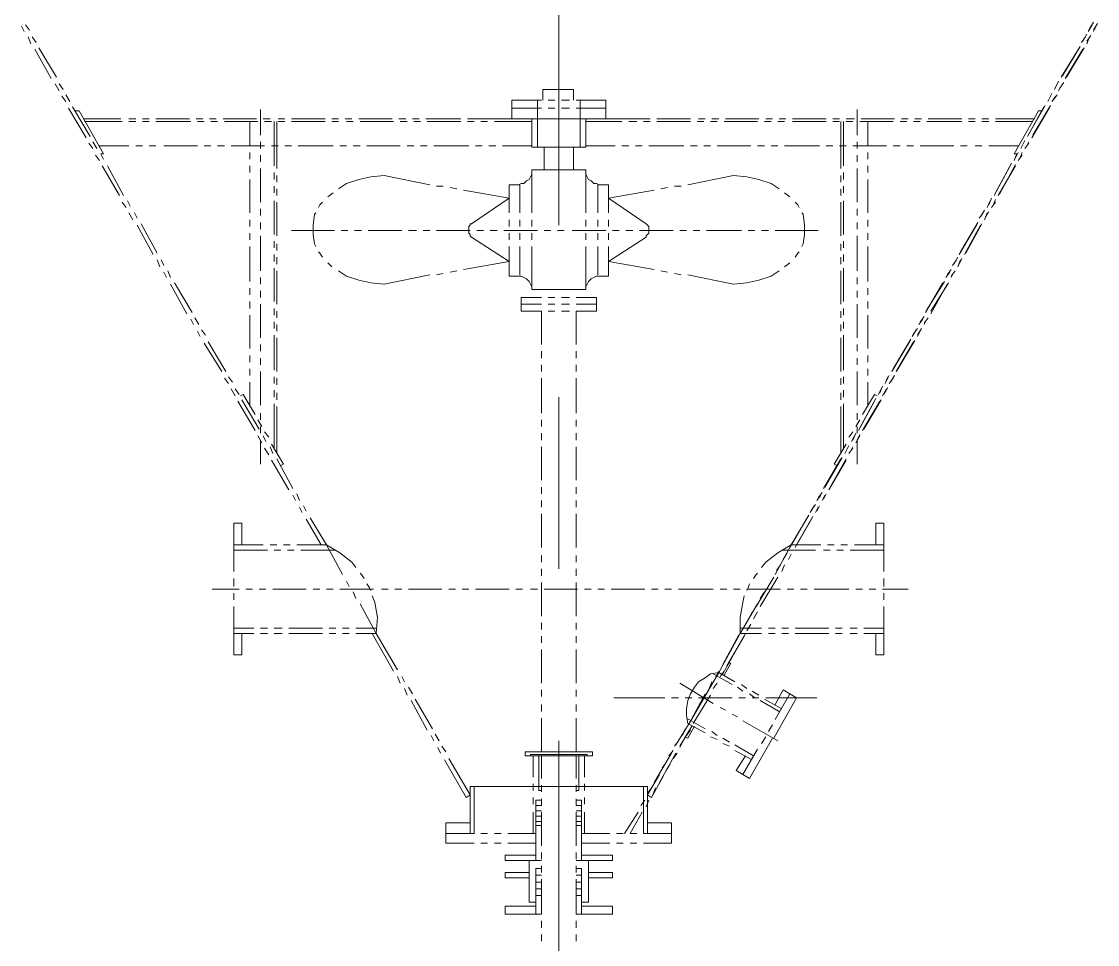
# Model space of a CAD drawing. Header units: millimetres. Extents: x 29 to 95071, y 20 to 67221.
# Drawn here: x 31924 to 35895, y 27794 to 31199 of the extents above; entities that cross this region are included whole.
import ezdxf

# ---------------------------------------------------------------- set-up
doc = ezdxf.new("R2010")
doc.units = ezdxf.units.MM

msp = doc.modelspace()

# ---------------------------------------------------------------- linework, layer by layer
at = {"color": 7, "lineweight": 0}
for points in [[(33907.1, 30448), (33907.1, 33625.1)], [(31924.4, 31181.5), (31934.4, 31161.7)], [(31939.3, 31186.5), (31954.2, 31166.7)], [(35874.8, 31186.5), (35859.9, 31161.7)], [(35879.8, 31196.4), (35864.9, 31171.6)], [(35894.6, 31191.5), (35879.8, 31166.7)], [(35889.7, 31181.5), (35879.8, 31161.7)], [(31949.2, 31141.9), (31959.1, 31117.1)], [(31964.1, 31141.9), (31979, 31122.1)], [(35850, 31141.9), (35835.2, 31122.1)], [(35855, 31151.8), (35840.1, 31127)], [(35869.9, 31146.8), (35855, 31127)], [(35864.9, 31141.9), (35855, 31117.1)], [(31974, 31097.3), (32033.5, 30988.2)], [(31988.9, 31102.2), (32053.3, 30993.2)], [(35825.2, 31097.3), (35760.8, 30993.2)], [(35830.2, 31107.2), (35765.8, 30998.1)], [(35840.1, 31097.3), (35775.7, 30988.2)], [(35845.1, 31102.2), (35780.6, 30993.2)], [(32048.4, 30968.4), (32063.2, 30943.6)], [(32063.2, 30968.4), (32078.1, 30948.6)], [(35745.9, 30968.4), (35736, 30948.6)], [(35750.9, 30978.3), (35741, 30958.5)], [(35765.8, 30968.4), (35750.9, 30943.6)], [(35770.7, 30973.4), (35755.9, 30953.5)], [(32088, 30928.8), (32102.9, 30904)], [(33961.6, 30948.6), (33847.6, 30948.6), (33847.6, 30908.9)], [(33961.6, 30948.6), (33961.6, 30908.9)], [(35726.1, 30933.7), (35716.2, 30913.9)], [(35745.9, 30928.8), (35731.1, 30908.9)], [(32073.1, 30923.8), (32088, 30904)], [(33842.6, 30908.9), (33733.6, 30908.9)], [(33733.6, 30908.9), (33733.6, 30839.5)], [(33827.8, 30908.9), (33827.8, 30735.5)], [(33892.2, 30908.9), (33867.4, 30908.9)], [(33946.7, 30908.9), (33917, 30908.9)], [(34080.5, 30908.9), (33971.5, 30908.9)], [(33986.4, 30908.9), (33986.4, 30735.5)], [(34080.5, 30908.9), (34080.5, 30839.5)], [(35701.3, 30889.1), (35641.9, 30785)], [(35721.2, 30889.1), (35656.7, 30780.1)], [(35721.2, 30923.8), (35711.2, 30904)], [(35741, 30923.8), (35726.1, 30904)], [(32097.9, 30879.2), (32162.4, 30770.1)], [(32112.8, 30884.1), (32177.2, 30775.1)], [(32122.7, 30869.3), (32137.6, 30869.3), (32226.8, 30710.7), (32216.9, 30710.7)], [(32806.7, 30874.2), (32806.7, 30780.1)], [(33842.6, 30879.2), (33733.6, 30879.2)], [(33892.2, 30879.2), (33867.4, 30879.2)], [(33946.7, 30879.2), (33917, 30879.2)], [(34080.5, 30879.2), (33971.5, 30879.2)], [(35007.4, 30874.2), (35007.4, 30780.1)], [(35691.4, 30869.3), (35676.6, 30869.3), (35587.3, 30710.7), (35597.2, 30710.7)], [(35696.4, 30884.1), (35636.9, 30775.1)], [(35716.2, 30879.2), (35651.8, 30770.1)], [(32291.2, 30839.5), (32152.5, 30839.5)], [(32296.2, 30829.6), (32157.4, 30829.6)], [(32345.8, 30839.5), (32321, 30839.5)], [(32345.8, 30829.6), (32321, 30829.6)], [(32395.3, 30839.5), (32370.5, 30839.5)], [(32395.3, 30829.6), (32370.5, 30829.6)], [(32544, 30839.5), (32420.1, 30839.5)], [(32549, 30829.6), (32420.1, 30829.6)], [(32593.6, 30839.5), (32568.8, 30839.5)], [(32598.5, 30829.6), (32573.8, 30829.6)], [(32643.1, 30839.5), (32618.4, 30839.5)], [(32648.1, 30829.6), (32623.3, 30829.6)], [(32791.8, 30839.5), (32667.9, 30839.5)], [(32796.8, 30829.6), (32672.9, 30829.6)], [(32767.1, 30829.6), (32767.1, 30740.4)], [(32841.4, 30839.5), (32816.6, 30839.5)], [(32846.4, 30829.6), (32821.6, 30829.6)], [(32856.3, 30829.6), (32856.3, 30666.1)], [(32866.2, 30829.6), (32866.2, 30656.1)], [(32895.9, 30839.5), (32871.1, 30839.5)], [(32895.9, 30829.6), (32871.1, 30829.6)], [(33044.6, 30839.5), (32920.7, 30839.5)], [(33044.6, 30829.6), (32920.7, 30829.6)], [(33094.2, 30839.5), (33069.4, 30839.5)], [(33094.2, 30829.6), (33069.4, 30829.6)], [(33143.8, 30839.5), (33119, 30839.5)], [(33148.7, 30829.6), (33123.9, 30829.6)], [(33292.5, 30839.5), (33168.5, 30839.5)], [(33297.4, 30829.6), (33173.5, 30829.6)], [(33342, 30839.5), (33317.2, 30839.5)], [(33347, 30829.6), (33322.2, 30829.6)], [(33391.6, 30839.5), (33366.8, 30839.5)], [(33396.5, 30829.6), (33371.8, 30829.6)], [(33545.2, 30839.5), (33416.4, 30839.5)], [(33545.2, 30829.6), (33421.3, 30829.6)], [(33594.8, 30839.5), (33570, 30839.5)], [(33594.8, 30829.6), (33570, 30829.6)], [(33579.9, 30839.5), (33718.7, 30839.5)], [(33644.4, 30839.5), (33619.6, 30839.5)], [(33644.4, 30829.6), (33619.6, 30829.6)], [(33807.9, 30839.5), (33669.2, 30839.5)], [(33807.9, 30829.6), (33669.2, 30829.6)], [(33743.5, 30839.5), (33768.3, 30839.5)], [(33793.1, 30839.5), (33817.8, 30839.5)], [(33807.9, 30839.5), (33807.9, 30735.5)], [(34006.2, 30839.5), (33807.9, 30839.5)], [(33842.6, 30839.5), (33971.5, 30839.5)], [(33996.3, 30839.5), (34021.1, 30839.5)], [(34145, 30839.5), (34006.2, 30839.5)], [(34006.2, 30839.5), (34006.2, 30735.5)], [(34006.2, 30829.6), (34140, 30829.6)], [(34045.8, 30839.5), (34070.6, 30839.5)], [(34095.4, 30839.5), (34234.2, 30839.5)], [(34164.8, 30829.6), (34194.5, 30829.6)], [(34194.5, 30839.5), (34169.8, 30839.5)], [(34244.1, 30839.5), (34219.3, 30839.5)], [(34219.3, 30829.6), (34244.1, 30829.6)], [(34392.8, 30839.5), (34268.9, 30839.5)], [(34268.9, 30829.6), (34392.8, 30829.6)], [(34417.6, 30829.6), (34442.4, 30829.6)], [(34447.3, 30839.5), (34422.5, 30839.5)], [(34467.2, 30829.6), (34491.9, 30829.6)], [(34496.9, 30839.5), (34472.1, 30839.5)], [(34516.7, 30829.6), (34640.6, 30829.6)], [(34645.6, 30839.5), (34521.7, 30839.5)], [(34665.4, 30829.6), (34690.2, 30829.6)], [(34695.2, 30839.5), (34670.4, 30839.5)], [(34715, 30829.6), (34739.8, 30829.6)], [(34744.7, 30839.5), (34719.9, 30839.5)], [(34893.4, 30839.5), (34769.5, 30839.5)], [(34769.5, 30829.6), (34893.4, 30829.6)], [(34943, 30839.5), (34918.2, 30839.5)], [(34918.2, 30829.6), (34943, 30829.6)], [(34947.9, 30829.6), (34947.9, 30656.1)], [(34957.9, 30829.6), (34957.9, 30666.1)], [(34997.5, 30839.5), (34967.8, 30839.5)], [(34967.8, 30829.6), (34992.5, 30829.6)], [(35017.3, 30829.6), (35141.2, 30829.6)], [(35146.2, 30839.5), (35022.3, 30839.5)], [(35047.1, 30829.6), (35047.1, 30740.4)], [(35166, 30829.6), (35190.8, 30829.6)], [(35195.8, 30839.5), (35171, 30839.5)], [(35215.6, 30829.6), (35240.4, 30829.6)], [(35245.3, 30839.5), (35220.6, 30839.5)], [(35265.2, 30829.6), (35394, 30829.6)], [(35394, 30839.5), (35270.1, 30839.5)], [(35443.6, 30839.5), (35418.8, 30839.5)], [(35418.8, 30829.6), (35443.6, 30829.6)], [(35493.2, 30839.5), (35468.4, 30839.5)], [(35468.4, 30829.6), (35493.2, 30829.6)], [(35661.7, 30839.5), (35517.9, 30839.5)], [(35517.9, 30829.6), (35656.7, 30829.6)], [(32172.3, 30750.3), (32187.1, 30730.5)], [(32187.1, 30755.3), (32202, 30730.5)], [(32321, 30740.4), (32211.9, 30740.4)], [(32370.5, 30740.4), (32345.8, 30740.4)], [(32420.1, 30740.4), (32395.3, 30740.4)], [(32573.8, 30740.4), (32449.8, 30740.4)], [(32623.3, 30740.4), (32598.5, 30740.4)], [(32672.9, 30740.4), (32648.1, 30740.4)], [(32821.6, 30740.4), (32697.7, 30740.4)], [(32806.7, 30755.3), (32806.7, 30730.5)], [(32871.1, 30740.4), (32846.4, 30740.4)], [(32920.7, 30740.4), (32895.9, 30740.4)], [(33074.4, 30740.4), (32945.5, 30740.4)], [(33123.9, 30740.4), (33099.2, 30740.4)], [(33173.5, 30740.4), (33148.7, 30740.4)], [(33322.2, 30740.4), (33198.3, 30740.4)], [(33371.8, 30740.4), (33347, 30740.4)], [(33421.3, 30740.4), (33396.5, 30740.4)], [(33575, 30740.4), (33446.1, 30740.4)], [(33624.5, 30740.4), (33599.8, 30740.4)], [(33674.1, 30740.4), (33649.3, 30740.4)], [(33807.9, 30740.4), (33698.9, 30740.4)], [(34006.2, 30735.5), (33807.9, 30735.5)], [(33852.5, 30735.5), (33852.5, 30651.2)], [(33961.6, 30735.5), (33961.6, 30651.2)], [(34006.2, 30740.4), (34115.2, 30740.4)], [(34140, 30740.4), (34164.8, 30740.4)], [(34189.6, 30740.4), (34214.4, 30740.4)], [(34239.2, 30740.4), (34368, 30740.4)], [(34392.8, 30740.4), (34417.6, 30740.4)], [(34442.4, 30740.4), (34467.2, 30740.4)], [(34491.9, 30740.4), (34615.9, 30740.4)], [(34640.6, 30740.4), (34665.4, 30740.4)], [(34690.2, 30740.4), (34715, 30740.4)], [(34739.8, 30740.4), (34868.6, 30740.4)], [(34893.4, 30740.4), (34918.2, 30740.4)], [(34943, 30740.4), (34967.8, 30740.4)], [(34992.5, 30740.4), (35116.5, 30740.4)], [(35007.4, 30755.3), (35007.4, 30730.5)], [(35141.2, 30740.4), (35166, 30740.4)], [(35190.8, 30740.4), (35215.6, 30740.4)], [(35240.4, 30740.4), (35364.3, 30740.4)], [(35389.1, 30740.4), (35413.9, 30740.4)], [(35443.6, 30740.4), (35468.4, 30740.4)], [(35493.2, 30740.4), (35602.2, 30740.4)], [(35622, 30750.3), (35612.1, 30730.5)], [(35627, 30760.2), (35617.1, 30740.4)], [(35641.9, 30750.3), (35627, 30730.5)], [(35641.9, 30755.3), (35631.9, 30735.5)], [(32197.1, 30705.7), (32211.9, 30685.9)], [(32216.9, 30710.7), (32226.8, 30690.8)], [(32767.1, 30715.6), (32767.1, 30690.8)], [(32806.7, 30705.7), (32806.7, 30680.9)], [(35007.4, 30705.7), (35007.4, 30680.9)], [(35047.1, 30715.6), (35047.1, 30690.8)], [(35597.2, 30710.7), (35587.3, 30685.9)], [(35602.2, 30715.6), (35592.3, 30695.8)], [(35617.1, 30705.7), (35602.2, 30685.9)], [(35617.1, 30715.6), (35607.2, 30690.8)], [(32221.8, 30666.1), (32286.3, 30557)], [(32241.7, 30666.1), (32301.1, 30557)], [(32767.1, 30666.1), (32767.1, 30641.3)], [(32806.7, 30656.1), (32806.7, 30532.2)], [(33758.4, 30596.7), (33768.3, 30601.6), (33778.2, 30601.6), (33788.1, 30611.5), (33798, 30616.5), (33803, 30626.4), (33807.9, 30636.3), (33807.9, 30651.2)], [(33807.9, 30651.2), (33807.9, 30492.6)], [(33807.9, 30651.2), (34006.2, 30651.2)], [(34006.2, 30651.2), (33807.9, 30651.2)], [(34006.2, 30651.2), (34006.2, 30492.6)], [(34006.2, 30651.2), (34006.2, 30636.3), (34011.2, 30626.4), (34016.1, 30616.5), (34026, 30611.5), (34035.9, 30601.6), (34045.8, 30601.6), (34055.8, 30596.7)], [(35007.4, 30656.1), (35007.4, 30532.2)], [(35047.1, 30666.1), (35047.1, 30641.3)], [(35572.5, 30666.1), (35513, 30557)], [(35577.4, 30676), (35517.9, 30566.9)], [(35592.3, 30666.1), (35527.9, 30557)], [(35592.3, 30671), (35532.8, 30562)], [(32767.1, 30616.5), (32767.1, 30492.6)], [(32856.3, 30641.3), (32856.3, 30616.5)], [(32866.2, 30631.4), (32866.2, 30606.6)], [(33094.2, 30581.8), (33123.9, 30601.6), (33168.5, 30616.5), (33213.2, 30626.4), (33262.7, 30631.4)], [(33431.2, 30596.7), (33262.7, 30631.4)], [(34382.9, 30596.7), (34551.4, 30631.4)], [(34719.9, 30581.8), (34690.2, 30601.6), (34645.6, 30616.5), (34601, 30626.4), (34551.4, 30631.4)], [(34947.9, 30631.4), (34947.9, 30606.6)], [(34957.9, 30641.3), (34957.9, 30616.5)], [(35047.1, 30616.5), (35047.1, 30492.6)], [(32856.3, 30591.7), (32856.3, 30566.9)], [(32866.2, 30581.8), (32866.2, 30557)], [(33480.8, 30591.7), (33456, 30591.7)], [(33530.4, 30581.8), (33505.6, 30586.8)], [(33723.7, 30547.1), (33555.2, 30576.8)], [(33723.7, 30596.7), (33723.7, 30492.6)], [(33763.3, 30596.7), (33723.7, 30596.7)], [(33763.3, 30596.7), (33763.3, 30492.6)], [(34050.8, 30596.7), (34050.8, 30492.6)], [(34050.8, 30596.7), (34090.5, 30596.7)], [(34090.5, 30596.7), (34090.5, 30492.6)], [(34090.5, 30547.1), (34259, 30576.8)], [(34283.8, 30581.8), (34308.5, 30586.8)], [(34333.3, 30591.7), (34358.1, 30591.7)], [(34947.9, 30581.8), (34947.9, 30557)], [(34957.9, 30591.7), (34957.9, 30566.9)], [(32296.2, 30532.2), (32311.1, 30512.4)], [(32316, 30537.2), (32325.9, 30517.4)], [(32856.3, 30537.2), (32856.3, 30413.3)], [(32866.2, 30532.2), (32866.2, 30408.3)], [(33019.8, 30512.4), (33024.8, 30522.3), (33034.7, 30532.2)], [(33054.5, 30552.1), (33074.4, 30566.9)], [(33723.7, 30547.1), (33584.9, 30452.9), (33579.9, 30452.9), (33579.9, 30448), (33575, 30443), (33575, 30438.1), (33575, 30433.1), (33575, 30428.1), (33575, 30423.2), (33575, 30418.2), (33579.9, 30413.3), (33579.9, 30408.3), (33584.9, 30403.4), (33723.7, 30314.1)], [(34229.2, 30403.4), (34229.2, 30408.3), (34234.2, 30413.3), (34239.2, 30418.2), (34239.2, 30423.2), (34239.2, 30428.1), (34239.2, 30433.1), (34239.2, 30438.1), (34239.2, 30443), (34234.2, 30448), (34229.2, 30452.9), (34090.5, 30547.1)], [(34759.6, 30552.1), (34739.8, 30566.9)], [(34794.3, 30512.4), (34789.3, 30522.3), (34779.4, 30532.2)], [(34947.9, 30532.2), (34947.9, 30408.3)], [(34957.9, 30537.2), (34957.9, 30413.3)], [(35498.1, 30537.2), (35488.2, 30512.4)], [(35503.1, 30547.1), (35493.2, 30522.3)], [(35517.9, 30532.2), (35503.1, 30512.4)], [(35517.9, 30542.1), (35508, 30517.4)], [(32321, 30492.6), (32335.8, 30467.8)], [(32340.8, 30492.6), (32350.7, 30472.8)], [(32806.7, 30507.4), (32806.7, 30482.7)], [(33009.9, 30368.7), (33005, 30378.6), (33000, 30413.3), (33000, 30448), (33005, 30487.6), (33009.9, 30492.6)], [(34804.2, 30368.7), (34809.2, 30378.6), (34814.1, 30413.3), (34814.1, 30448), (34809.2, 30487.6), (34804.2, 30492.6)], [(35007.4, 30507.4), (35007.4, 30482.7)], [(35473.3, 30492.6), (35458.5, 30472.8)], [(35478.3, 30502.5), (35463.4, 30477.7)], [(35488.2, 30492.6), (35478.3, 30467.8)], [(35493.2, 30497.5), (35483.2, 30477.7)], [(32365.6, 30452.9), (32425.1, 30343.9)], [(32767.1, 30467.8), (32767.1, 30443)], [(32806.7, 30457.9), (32806.7, 30433.1)], [(33723.7, 30467.8), (33723.7, 30443)], [(33763.3, 30467.8), (33763.3, 30443)], [(33807.9, 30467.8), (33807.9, 30443)], [(34006.2, 30467.8), (34006.2, 30443)], [(34050.8, 30467.8), (34050.8, 30443)], [(34090.5, 30467.8), (34090.5, 30443)], [(35007.4, 30457.9), (35007.4, 30433.1)], [(35047.1, 30467.8), (35047.1, 30443)], [(35453.5, 30457.9), (35389.1, 30348.8)], [(35468.4, 30452.9), (35408.9, 30343.9)], [(32350.7, 30448), (32410.2, 30338.9)], [(32767.1, 30418.2), (32767.1, 30393.4)], [(33079.3, 30428.1), (32920.7, 30428.1)], [(33128.9, 30428.1), (33104.1, 30428.1)], [(33178.5, 30428.1), (33153.7, 30428.1)], [(33327.2, 30428.1), (33203.2, 30428.1)], [(33381.7, 30428.1), (33351.9, 30428.1)], [(33431.2, 30428.1), (33406.5, 30428.1)], [(33579.9, 30428.1), (33456, 30428.1)], [(33629.5, 30428.1), (33604.7, 30428.1)], [(33679.1, 30428.1), (33654.3, 30428.1)], [(33827.8, 30428.1), (33703.8, 30428.1)], [(33723.7, 30418.2), (33723.7, 30393.4)], [(33763.3, 30418.2), (33763.3, 30393.4)], [(33807.9, 30418.2), (33807.9, 30393.4)], [(33877.3, 30428.1), (33852.5, 30428.1)], [(33926.9, 30428.1), (33902.1, 30428.1)], [(34080.5, 30428.1), (33956.6, 30428.1)], [(34006.2, 30418.2), (34006.2, 30393.4)], [(34050.8, 30418.2), (34050.8, 30393.4)], [(34090.5, 30418.2), (34090.5, 30393.4)], [(34130.1, 30428.1), (34105.3, 30428.1)], [(34179.7, 30428.1), (34154.9, 30428.1)], [(34328.4, 30428.1), (34204.5, 30428.1)], [(34377.9, 30428.1), (34353.2, 30428.1)], [(34427.5, 30428.1), (34402.7, 30428.1)], [(34581.2, 30428.1), (34452.3, 30428.1)], [(34630.7, 30428.1), (34605.9, 30428.1)], [(34680.3, 30428.1), (34655.5, 30428.1)], [(34863.7, 30428.1), (34705.1, 30428.1)], [(35047.1, 30418.2), (35047.1, 30393.4)], [(35448.6, 30448), (35384.1, 30338.9)], [(35463.4, 30448), (35403.9, 30338.9)], [(32806.7, 30408.3), (32806.7, 30279.4)], [(32856.3, 30388.5), (32856.3, 30363.7)], [(32866.2, 30378.6), (32866.2, 30353.8)], [(34229.2, 30403.4), (34090.5, 30314.1)], [(34947.9, 30378.6), (34947.9, 30353.8)], [(34957.9, 30388.5), (34957.9, 30363.7)], [(35007.4, 30408.3), (35007.4, 30279.4)], [(32767.1, 30368.7), (32767.1, 30239.8)], [(32856.3, 30338.9), (32856.3, 30314.1)], [(33034.7, 30329), (33024.8, 30343.9), (33019.8, 30348.8)], [(33723.7, 30368.7), (33723.7, 30259.6)], [(33763.3, 30368.7), (33763.3, 30264.6)], [(33807.9, 30368.7), (33807.9, 30210.1)], [(34006.2, 30368.7), (34006.2, 30210.1)], [(34050.8, 30368.7), (34050.8, 30264.6)], [(34090.5, 30368.7), (34090.5, 30259.6)], [(34779.4, 30329), (34789.3, 30343.9), (34794.3, 30348.8)], [(34957.9, 30338.9), (34957.9, 30314.1)], [(35047.1, 30368.7), (35047.1, 30239.8)], [(32425.1, 30319.1), (32435, 30294.3)], [(32439.9, 30319.1), (32449.8, 30299.3)], [(32866.2, 30329), (32866.2, 30304.2)], [(33069.4, 30294.3), (33054.5, 30309.2)], [(33723.7, 30314.1), (33555.2, 30284.4)], [(34090.5, 30314.1), (34259, 30284.4)], [(34739.8, 30294.3), (34759.6, 30309.2)], [(34947.9, 30329), (34947.9, 30304.2)], [(35374.2, 30319.1), (35359.3, 30299.3)], [(35379.2, 30329), (35364.3, 30304.2)], [(35389.1, 30319.1), (35379.2, 30294.3)], [(35394, 30324.1), (35384.1, 30304.2)], [(32449.8, 30274.5), (32459.8, 30254.7)], [(32464.7, 30279.4), (32474.6, 30254.7)], [(32806.7, 30254.7), (32806.7, 30229.9)], [(32856.3, 30289.4), (32856.3, 30165.4)], [(32866.2, 30279.4), (32866.2, 30155.5)], [(33262.7, 30229.9), (33213.2, 30234.8), (33168.5, 30244.8), (33123.9, 30259.6), (33094.2, 30279.4)], [(33431.2, 30264.6), (33262.7, 30229.9)], [(33480.8, 30269.5), (33456, 30264.6)], [(33530.4, 30279.4), (33505.6, 30274.5)], [(33763.3, 30259.6), (33723.7, 30259.6)], [(34006.2, 30210.1), (33807.9, 30210.1), (33807.9, 30220), (33803, 30229.9), (33798, 30239.8), (33788.1, 30249.7), (33778.2, 30254.7), (33768.3, 30259.6), (33758.4, 30259.6)], [(34055.8, 30259.6), (34045.8, 30259.6), (34035.9, 30254.7), (34026, 30249.7), (34016.1, 30239.8), (34011.2, 30229.9), (34006.2, 30220), (34006.2, 30210.1)], [(34050.8, 30259.6), (34090.5, 30259.6)], [(34283.8, 30279.4), (34308.5, 30274.5)], [(34333.3, 30269.5), (34358.1, 30264.6)], [(34382.9, 30264.6), (34551.4, 30229.9)], [(34551.4, 30229.9), (34601, 30234.8), (34645.6, 30244.8), (34690.2, 30259.6), (34719.9, 30279.4)], [(34947.9, 30279.4), (34947.9, 30155.5)], [(34957.9, 30289.4), (34957.9, 30165.4)], [(35007.4, 30254.7), (35007.4, 30229.9)], [(35349.4, 30274.5), (35334.6, 30254.7)], [(35354.4, 30284.4), (35339.5, 30264.6)], [(35369.2, 30279.4), (35354.4, 30259.6)], [(35364.3, 30274.5), (35354.4, 30254.7)], [(32474.6, 30229.9), (32534.1, 30120.8)], [(32489.5, 30234.8), (32553.9, 30125.8)], [(32767.1, 30215), (32767.1, 30190.2)], [(35047.1, 30215), (35047.1, 30190.2)], [(35324.6, 30234.8), (35260.2, 30125.8)], [(35329.6, 30239.8), (35265.2, 30135.7)], [(35344.5, 30234.8), (35280, 30130.8)], [(35339.5, 30229.9), (35280, 30120.8)], [(32806.7, 30205.1), (32806.7, 30180.3)], [(33842.6, 30130.8), (33768.3, 30130.8), (33768.3, 30180.3)], [(33842.6, 30180.3), (33768.3, 30180.3)], [(33807.9, 30210.1), (34006.2, 30210.1)], [(33892.2, 30180.3), (33867.4, 30180.3)], [(33946.7, 30180.3), (33917, 30180.3)], [(34045.8, 30180.3), (34045.8, 30130.8), (33971.5, 30130.8)], [(34045.8, 30180.3), (33971.5, 30180.3)], [(35007.4, 30205.1), (35007.4, 30180.3)], [(32767.1, 30165.4), (32767.1, 30140.7)], [(32806.7, 30155.5), (32806.7, 30031.6)], [(32856.3, 30140.7), (32856.3, 30115.9)], [(33768.3, 30155.5), (33842.6, 30155.5)], [(33768.3, 30155.5), (33842.6, 30155.5)], [(33867.4, 30155.5), (33892.2, 30155.5)], [(33867.4, 30155.5), (33892.2, 30155.5)], [(33917, 30155.5), (33946.7, 30155.5)], [(33917, 30155.5), (33946.7, 30155.5)], [(33971.5, 30155.5), (34045.8, 30155.5)], [(33971.5, 30155.5), (34045.8, 30155.5)], [(34957.9, 30140.7), (34957.9, 30115.9)], [(35007.4, 30155.5), (35007.4, 30031.6)], [(35047.1, 30165.4), (35047.1, 30140.7)], [(32549, 30101), (32558.9, 30081.2)], [(32563.8, 30106), (32578.7, 30081.2)], [(32767.1, 30115.9), (32767.1, 29992)], [(32866.2, 30130.8), (32866.2, 30106)], [(33842.6, 30130.8), (33842.6, 30006.8)], [(33892.2, 30130.8), (33867.4, 30130.8)], [(33946.7, 30130.8), (33917, 30130.8)], [(33971.5, 30130.8), (33971.5, 30006.8)], [(34947.9, 30130.8), (34947.9, 30106)], [(35047.1, 30115.9), (35047.1, 29992)], [(35250.3, 30101), (35235.4, 30081.2)], [(35255.2, 30110.9), (35240.4, 30091.1)], [(35270.1, 30106), (35255.2, 30086.1)], [(35265.2, 30101), (35255.2, 30081.2)], [(32573.8, 30056.4), (32583.7, 30036.6)], [(32588.6, 30061.4), (32603.5, 30041.5)], [(32856.3, 30091.1), (32856.3, 30066.3)], [(32866.2, 30081.2), (32866.2, 30056.4)], [(34947.9, 30081.2), (34947.9, 30056.4)], [(34957.9, 30091.1), (34957.9, 30066.3)], [(35225.5, 30061.4), (35210.6, 30036.6)], [(35230.5, 30066.3), (35215.6, 30046.5)], [(35245.3, 30066.3), (35230.5, 30041.5)], [(35240.4, 30056.4), (35230.5, 30036.6)], [(32613.4, 30016.8), (32677.8, 29907.7)], [(32856.3, 30041.5), (32856.3, 29912.7)], [(32866.2, 30031.6), (32866.2, 29907.7)], [(34947.9, 30031.6), (34947.9, 29907.7)], [(34957.9, 30041.5), (34957.9, 29912.7)], [(35200.7, 30016.8), (35136.3, 29907.7)], [(35205.7, 30026.7), (35141.2, 29917.6)], [(35215.6, 30016.8), (35151.2, 29907.7)], [(35220.6, 30021.7), (35156.1, 29912.7)], [(32598.5, 30011.8), (32663, 29907.7)], [(32806.7, 30006.8), (32806.7, 29982.1)], [(33842.6, 29982.1), (33842.6, 29957.3)], [(33971.5, 29982.1), (33971.5, 29957.3)], [(35007.4, 30006.8), (35007.4, 29982.1)], [(32767.1, 29967.2), (32767.1, 29942.4)], [(32806.7, 29957.3), (32806.7, 29932.5)], [(35007.4, 29957.3), (35007.4, 29932.5)], [(35047.1, 29967.2), (35047.1, 29942.4)], [(32767.1, 29917.6), (32767.1, 29892.8)], [(32806.7, 29907.7), (32806.7, 29783.8)], [(33842.6, 29932.5), (33842.6, 29907.7)], [(33971.5, 29932.5), (33971.5, 29907.7)], [(35007.4, 29907.7), (35007.4, 29783.8)], [(35047.1, 29917.6), (35047.1, 29892.8)], [(32672.9, 29882.9), (32687.8, 29863.1)], [(32687.8, 29887.9), (32702.6, 29868.1)], [(32767.1, 29868.1), (32767.1, 29778.8)], [(32856.3, 29887.9), (32856.3, 29863.1)], [(32866.2, 29882.9), (32866.2, 29858.1)], [(33842.6, 29882.9), (33842.6, 29754.1)], [(33971.5, 29882.9), (33971.5, 29754.1)], [(34947.9, 29882.9), (34947.9, 29858.1)], [(34957.9, 29887.9), (34957.9, 29863.1)], [(35047.1, 29868.1), (35047.1, 29778.8)], [(35121.4, 29887.9), (35111.5, 29863.1)], [(35126.4, 29892.8), (35116.5, 29873)], [(35141.2, 29882.9), (35126.4, 29863.1)], [(35146.2, 29892.8), (35131.3, 29868.1)], [(32697.7, 29843.3), (32712.5, 29818.5)], [(32712.5, 29843.3), (32727.4, 29823.4)], [(32732.4, 29818.5), (32742.3, 29823.4)], [(32742.3, 29823.4), (32786.9, 29749.1)], [(32856.3, 29838.3), (32856.3, 29813.5)], [(32866.2, 29828.4), (32866.2, 29803.6)], [(34947.9, 29828.4), (34947.9, 29803.6)], [(34957.9, 29838.3), (34957.9, 29813.5)], [(35071.9, 29823.4), (35027.2, 29749.1)], [(35081.8, 29818.5), (35071.9, 29823.4)], [(35096.6, 29843.3), (35086.7, 29823.4)], [(35101.6, 29853.2), (35091.7, 29828.4)], [(35116.5, 29843.3), (35101.6, 29818.5)], [(35121.4, 29848.2), (35106.5, 29823.4)], [(32722.5, 29798.7), (32786.9, 29689.6)], [(32737.3, 29803.6), (32801.8, 29694.6)], [(32856.3, 29788.8), (32856.3, 29620.2)], [(32866.2, 29778.8), (32866.2, 29605.4)], [(33907.1, 29179.1), (33907.1, 29813.5)], [(34947.9, 29778.8), (34947.9, 29605.4)], [(34957.9, 29788.8), (34957.9, 29620.2)], [(35071.9, 29798.7), (35012.4, 29689.6)], [(35076.8, 29808.6), (35017.3, 29699.5)], [(35091.7, 29798.7), (35027.2, 29689.6)], [(35096.6, 29803.6), (35032.2, 29694.6)], [(32806.7, 29754.1), (32806.7, 29729.3)], [(35007.4, 29754.1), (35007.4, 29729.3)], [(32796.8, 29729.3), (32811.7, 29704.5)], [(32806.7, 29704.5), (32806.7, 29679.7)], [(33842.6, 29729.3), (33842.6, 29704.5)], [(33971.5, 29729.3), (33971.5, 29704.5)], [(35017.3, 29729.3), (35002.5, 29704.5)], [(35007.4, 29704.5), (35007.4, 29679.7)], [(32796.8, 29669.8), (32811.7, 29645)], [(32816.6, 29669.8), (32826.5, 29650)], [(32821.6, 29684.7), (32836.5, 29664.8)], [(33842.6, 29679.7), (33842.6, 29654.9)], [(33971.5, 29679.7), (33971.5, 29654.9)], [(34992.5, 29684.7), (34977.7, 29664.8)], [(34997.5, 29669.8), (34987.6, 29650)], [(35002.5, 29679.7), (34992.5, 29654.9)], [(35017.3, 29669.8), (35002.5, 29645)], [(35017.3, 29674.8), (35007.4, 29654.9)], [(32806.7, 29654.9), (32806.7, 29565.7)], [(32821.6, 29625.2), (32836.5, 29600.4)], [(32841.4, 29630.1), (32851.3, 29605.4)], [(32846.4, 29640.1), (32891, 29565.7)], [(33842.6, 29630.1), (33842.6, 29506.2)], [(33971.5, 29630.1), (33971.5, 29506.2)], [(34967.8, 29640.1), (34923.2, 29565.7)], [(34972.7, 29625.2), (34962.8, 29605.4)], [(34977.7, 29635.1), (34967.8, 29615.3)], [(34992.5, 29625.2), (34977.7, 29605.4)], [(34992.5, 29630.1), (34982.6, 29610.3)], [(35007.4, 29654.9), (35007.4, 29565.7)], [(32846.4, 29580.6), (32910.8, 29471.5)], [(32866.2, 29585.5), (32925.7, 29476.5)], [(34947.9, 29585.5), (34883.5, 29476.5)], [(34952.9, 29590.5), (34888.5, 29481.4)], [(34967.8, 29580.6), (34903.3, 29471.5)], [(34967.8, 29585.5), (34908.3, 29481.4)], [(32891, 29565.7), (32881.1, 29560.8)], [(34923.2, 29565.7), (34933.1, 29560.8)], [(33842.6, 29481.4), (33842.6, 29456.7)], [(33971.5, 29481.4), (33971.5, 29456.7)], [(34878.5, 29461.6), (34863.7, 29441.8)], [(32925.7, 29451.7), (32935.6, 29431.9)], [(32940.5, 29456.7), (32950.5, 29431.9)], [(33842.6, 29431.9), (33842.6, 29407.1)], [(33971.5, 29431.9), (33971.5, 29407.1)], [(34873.6, 29451.7), (34858.7, 29431.9)], [(34888.5, 29451.7), (34878.5, 29431.9)], [(34893.4, 29456.7), (34883.5, 29436.8)], [(32950.5, 29407.1), (32960.4, 29387.3)], [(32965.3, 29412.1), (32975.2, 29392.2)], [(33842.6, 29382.3), (33842.6, 29258.4)], [(33971.5, 29382.3), (33971.5, 29258.4)], [(34848.8, 29412.1), (34833.9, 29387.3)], [(34853.8, 29417), (34838.9, 29397.2)], [(34863.7, 29407.1), (34853.8, 29387.3)], [(34868.6, 29412.1), (34858.7, 29392.2)], [(32707.6, 29347.6), (32707.6, 29169.2)], [(32737.3, 29347.6), (32737.3, 29268.3)], [(32975.2, 29362.5), (33029.8, 29268.3)], [(32990.1, 29367.4), (33049.6, 29268.3)], [(34824, 29367.4), (34759.6, 29258.4)], [(34829, 29377.4), (34764.5, 29268.3)], [(34838.9, 29362.5), (34779.4, 29258.4)], [(34843.9, 29372.4), (34784.4, 29268.3)], [(35076.8, 29347.6), (35076.8, 29268.3)], [(35106.5, 29347.6), (35106.5, 29169.2)], [(32816.6, 29268.3), (32707.6, 29268.3)], [(32866.2, 29268.3), (32841.4, 29268.3)], [(32915.8, 29268.3), (32891, 29268.3)], [(33049.6, 29268.3), (32940.5, 29268.3)], [(33158.6, 29184.1), (33143.8, 29203.9), (33099.2, 29238.6), (33049.6, 29268.3)], [(33049.6, 29268.3), (33109.1, 29159.3)], [(34764.5, 29268.3), (34715, 29238.6), (34670.4, 29203.9), (34655.5, 29184.1)], [(34764.5, 29268.3), (34705.1, 29159.3)], [(34764.5, 29268.3), (34873.6, 29268.3)], [(34898.4, 29268.3), (34923.2, 29268.3)], [(34947.9, 29268.3), (34972.7, 29268.3)], [(34997.5, 29268.3), (35106.5, 29268.3)], [(32831.5, 29248.5), (32707.6, 29248.5)], [(32881.1, 29248.5), (32856.3, 29248.5)], [(32930.6, 29248.5), (32905.8, 29248.5)], [(33084.3, 29248.5), (32955.4, 29248.5)], [(33842.6, 29228.7), (33842.6, 29203.9)], [(33971.5, 29228.7), (33971.5, 29203.9)], [(34729.9, 29248.5), (34853.8, 29248.5)], [(34749.7, 29238.6), (34734.8, 29213.8)], [(34764.5, 29233.6), (34754.6, 29213.8)], [(34883.5, 29248.5), (34908.3, 29248.5)], [(34933.1, 29248.5), (34957.9, 29248.5)], [(34982.6, 29248.5), (35106.5, 29248.5)], [(34724.9, 29194), (34710, 29174.1)], [(34739.8, 29194), (34729.9, 29169.2)], [(32707.6, 29144.4), (32707.6, 29114.7)], [(33188.4, 29144.4), (33178.5, 29159.3), (33173.5, 29164.2)], [(33842.6, 29179.1), (33842.6, 29154.3)], [(33971.5, 29179.1), (33971.5, 29154.3)], [(34640.6, 29164.2), (34635.7, 29159.3), (34625.8, 29144.4)], [(34700.1, 29149.4), (34635.7, 29040.3)], [(34715, 29149.4), (34650.5, 29040.3)], [(35106.5, 29144.4), (35106.5, 29114.7)], [(32628.3, 29104.7), (32727.4, 29104.7)], [(32752.2, 29104.7), (32777, 29104.7)], [(32801.8, 29104.7), (32826.5, 29104.7)], [(32851.3, 29104.7), (32975.2, 29104.7)], [(33000, 29104.7), (33024.8, 29104.7)], [(33049.6, 29104.7), (33074.4, 29104.7)], [(33099.2, 29104.7), (33223.1, 29104.7)], [(33123.9, 29134.5), (33133.8, 29114.7)], [(33213.2, 29099.8), (33208.2, 29109.7), (33198.3, 29124.6)], [(33252.8, 29104.7), (33277.6, 29104.7)], [(33302.4, 29104.7), (33327.2, 29104.7)], [(33351.9, 29104.7), (33475.8, 29104.7)], [(33500.6, 29104.7), (33525.4, 29104.7)], [(33550.2, 29104.7), (33575, 29104.7)], [(33599.8, 29104.7), (33723.7, 29104.7)], [(33748.5, 29104.7), (33773.2, 29104.7)], [(33803, 29104.7), (33827.8, 29104.7)], [(33842.6, 29129.5), (33842.6, 29005.6)], [(33852.5, 29104.7), (33976.5, 29104.7)], [(33971.5, 29129.5), (33971.5, 29005.6)], [(34001.2, 29104.7), (34026, 29104.7)], [(34050.8, 29104.7), (34075.6, 29104.7)], [(34100.4, 29104.7), (34224.3, 29104.7)], [(34249.1, 29104.7), (34273.9, 29104.7)], [(34298.6, 29104.7), (34323.4, 29104.7)], [(34348.2, 29104.7), (34477.1, 29104.7)], [(34501.9, 29104.7), (34526.6, 29104.7)], [(34551.4, 29104.7), (34576.2, 29104.7)], [(34610.9, 29124.6), (34605.9, 29109.7), (34601, 29099.8)], [(34601, 29104.7), (34724.9, 29104.7)], [(34690.2, 29134.5), (34680.3, 29114.7)], [(34749.7, 29104.7), (34774.5, 29104.7)], [(34799.2, 29104.7), (34824, 29104.7)], [(34848.8, 29104.7), (34977.7, 29104.7)], [(35002.5, 29104.7), (35027.2, 29104.7)], [(35052, 29104.7), (35076.8, 29104.7)], [(35101.6, 29104.7), (35195.8, 29104.7)], [(32707.6, 29089.9), (32707.6, 29065.1)], [(33148.7, 29094.8), (33158.6, 29070.1)], [(33233, 28941.2), (33237.9, 29000.7), (33228, 29055.2), (33218.1, 29080)], [(34591.1, 29080), (34586.1, 29055.2), (34576.2, 29000.7), (34576.2, 28941.2)], [(34665.4, 29094.8), (34650.5, 29070.1)], [(35106.5, 29089.9), (35106.5, 29065.1)], [(32707.6, 29040.3), (32707.6, 28861.9)], [(33173.5, 29050.2), (33233, 28941.2)], [(34640.6, 29050.2), (34576.2, 28941.2)], [(35106.5, 29040.3), (35106.5, 28861.9)], [(34620.8, 29020.5), (34610.9, 29000.7)], [(34640.6, 29020.5), (34625.8, 28995.7)], [(32781.9, 28961), (32707.6, 28961)], [(32831.5, 28961), (32806.7, 28961)], [(32886, 28961), (32856.3, 28961)], [(33034.7, 28961), (32910.8, 28961)], [(33084.3, 28961), (33059.5, 28961)], [(33133.8, 28961), (33109.1, 28961)], [(33233, 28961), (33158.6, 28961)], [(33842.6, 28980.8), (33842.6, 28956.1)], [(33971.5, 28980.8), (33971.5, 28956.1)], [(34576.2, 28961), (34655.5, 28961)], [(34596, 28975.9), (34586.1, 28956.1)], [(34615.9, 28975.9), (34601, 28951.1)], [(34680.3, 28961), (34705.1, 28961)], [(34729.9, 28961), (34754.6, 28961)], [(34779.4, 28961), (34903.3, 28961)], [(34928.1, 28961), (34952.9, 28961)], [(34982.6, 28961), (35007.4, 28961)], [(35032.2, 28961), (35106.5, 28961)], [(32781.9, 28941.2), (32707.6, 28941.2)], [(32737.3, 28941.2), (32737.3, 28861.9)], [(32831.5, 28941.2), (32806.7, 28941.2)], [(32886, 28941.2), (32856.3, 28941.2)], [(33034.7, 28941.2), (32910.8, 28941.2)], [(33084.3, 28941.2), (33059.5, 28941.2)], [(33133.8, 28941.2), (33109.1, 28941.2)], [(33233, 28941.2), (33158.6, 28941.2)], [(33218.1, 28941.2), (33297.4, 28802.4)], [(33233, 28941.2), (33312.3, 28807.4)], [(33842.6, 28931.3), (33842.6, 28906.5)], [(33971.5, 28931.3), (33971.5, 28906.5)], [(34576.2, 28941.2), (34496.9, 28797.4)], [(34596, 28941.2), (34511.8, 28792.5)], [(34571.2, 28936.2), (34511.8, 28827.2)], [(34591.1, 28931.3), (34526.6, 28822.2)], [(34576.2, 28941.2), (34655.5, 28941.2)], [(34680.3, 28941.2), (34705.1, 28941.2)], [(34729.9, 28941.2), (34754.6, 28941.2)], [(34779.4, 28941.2), (34903.3, 28941.2)], [(34928.1, 28941.2), (34952.9, 28941.2)], [(34982.6, 28941.2), (35007.4, 28941.2)], [(35032.2, 28941.2), (35106.5, 28941.2)], [(35076.8, 28941.2), (35076.8, 28861.9)], [(33842.6, 28881.7), (33842.6, 28757.8)], [(33971.5, 28881.7), (33971.5, 28757.8)], [(32737.3, 28861.9), (32707.6, 28861.9)], [(34536.5, 28832.1), (34541.5, 28832.1), (34516.7, 28787.5)], [(35076.8, 28861.9), (35106.5, 28861.9)], [(34496.9, 28797.4), (34467.2, 28792.5), (34447.3, 28777.6), (34422.5, 28762.7), (34407.7, 28742.9), (34392.8, 28718.1), (34382.9, 28693.4), (34377.9, 28663.6), (34377.9, 28638.8), (34382.9, 28609.1)], [(34496.9, 28797.4), (34387.9, 28609.1)], [(34477.1, 28792.5), (34546.5, 28752.8)], [(34496.9, 28802.4), (34487, 28782.6)], [(34496.9, 28797.4), (34556.4, 28762.7)], [(34516.7, 28802.4), (34501.9, 28782.6)], [(33312.3, 28782.6), (33322.2, 28757.8)], [(33327.2, 28782.6), (33337.1, 28762.7)], [(34353.2, 28757.8), (34477.1, 28683.4)], [(34472.1, 28762.7), (34462.2, 28738)], [(34491.9, 28757.8), (34477.1, 28738)], [(34581.2, 28752.8), (34601, 28738)], [(33337.1, 28738), (33347, 28713.2)], [(33351.9, 28742.9), (33366.8, 28718.1)], [(33842.6, 28733), (33842.6, 28708.2)], [(33971.5, 28733), (33971.5, 28708.2)], [(34447.3, 28718.1), (34387.9, 28609.1)], [(34467.2, 28713.2), (34402.7, 28609.1)], [(34566.3, 28742.9), (34586.1, 28728.1)], [(34610.9, 28718.1), (34630.7, 28703.3)], [(34620.8, 28728.1), (34645.6, 28713.2)], [(34734.8, 28733), (34705.1, 28678.5)], [(34759.6, 28718.1), (34705.1, 28624)], [(34759.6, 28718.1), (34705.1, 28624)], [(34784.4, 28703.3), (34759.6, 28718.1), (34734.8, 28733)], [(33361.8, 28693.4), (33421.3, 28584.3)], [(33376.7, 28698.3), (33441.2, 28589.3)], [(33842.6, 28678.5), (33842.6, 28653.7)], [(33971.5, 28678.5), (33971.5, 28653.7)], [(34298.6, 28703.3), (34110.3, 28703.3)], [(34348.2, 28703.3), (34323.4, 28703.3)], [(34397.8, 28703.3), (34373, 28703.3)], [(34546.5, 28703.3), (34422.5, 28703.3)], [(34501.9, 28668.6), (34521.7, 28658.7)], [(34596, 28703.3), (34571.2, 28703.3)], [(34645.6, 28703.3), (34620.8, 28703.3)], [(34650.5, 28693.4), (34719.9, 28653.7)], [(34665.4, 28698.3), (34729.9, 28663.6)], [(34858.7, 28703.3), (34670.4, 28703.3)], [(34784.4, 28703.3), (34700.1, 28554.6)], [(33842.6, 28628.9), (33842.6, 28505)], [(33971.5, 28628.9), (33971.5, 28505)], [(34377.9, 28628.9), (34447.3, 28589.3)], [(34546.5, 28643.8), (34566.3, 28633.9)], [(34387.9, 28609.1), (34338.3, 28529.8)], [(34397.8, 28599.2), (34353.2, 28524.8)], [(34373, 28589.3), (34363.1, 28564.5)], [(34373, 28559.5), (34382.9, 28554.6), (34407.7, 28599.2)], [(34382.9, 28609.1), (34447.3, 28574.4)], [(34586.1, 28619), (34715, 28544.7)], [(34695.2, 28604.1), (34680.3, 28579.4)], [(34695.2, 28604.1), (34680.3, 28579.4)], [(33436.2, 28564.5), (33446.1, 28544.7)], [(33451.1, 28569.4), (33465.9, 28544.7)], [(34392.8, 28584.3), (34377.9, 28564.5)], [(34467.2, 28559.5), (34491.9, 28549.6)], [(34472.1, 28579.4), (34491.9, 28564.5)], [(34511.8, 28554.6), (34536.5, 28539.7)], [(34695.2, 28554.6), (34610.9, 28405.9), (34586.1, 28420.7)], [(34670.4, 28559.5), (34655.5, 28534.7)], [(34670.4, 28559.5), (34655.5, 28534.7)], [(33461, 28519.9), (33470.9, 28500.1)], [(33475.8, 28524.8), (33490.7, 28505)], [(33907.1, 26036.6), (33907.1, 28544.7)], [(34328.4, 28510), (34313.5, 28490.1)], [(34348.2, 28544.7), (34333.3, 28524.8)], [(34363.1, 28539.7), (34353.2, 28519.9)], [(34511.8, 28534.7), (34536.5, 28524.8)], [(34556.4, 28529.8), (34625.8, 28490.1)], [(34556.4, 28510), (34620.8, 28475.3)], [(34640.6, 28514.9), (34586.1, 28420.7)], [(34640.6, 28514.9), (34586.1, 28420.7)], [(33485.8, 28475.3), (33565.1, 28336.5)], [(33500.6, 28480.2), (33579.9, 28346.4)], [(33783.2, 28505), (33783.2, 28490.1)], [(33783.2, 28505), (33907.1, 28505)], [(33803, 28495.1), (33803, 28490.1), (33783.2, 28490.1)], [(33803, 28495.1), (33907.1, 28495.1)], [(33803, 28490.1), (33907.1, 28490.1), (34011.2, 28490.1)], [(33812.9, 28490.1), (33812.9, 28410.8)], [(33832.7, 28490.1), (33832.7, 28361.3)], [(33842.6, 28490.1), (33842.6, 28405.9)], [(34031, 28505), (33907.1, 28505)], [(34031, 28505), (34031, 28490.1), (34011.2, 28490.1), (34011.2, 28495.1), (33907.1, 28495.1)], [(33971.5, 28490.1), (33971.5, 28405.9)], [(33981.4, 28490.1), (33981.4, 28361.3)], [(34001.2, 28490.1), (34001.2, 28410.8)], [(34323.4, 28500.1), (34259, 28391)], [(34338.3, 28500.1), (34278.8, 28391)], [(34343.2, 28500.1), (34328.4, 28480.2)], [(34596, 28490.1), (34561.3, 28435.6), (34586.1, 28420.7)], [(34303.6, 28465.4), (34288.7, 28445.5)], [(34318.5, 28460.4), (34303.6, 28435.6)], [(34278.8, 28420.7), (34234.2, 28346.4)], [(34293.7, 28415.8), (34249.1, 28336.5)], [(33579.9, 28376.1), (33579.9, 28202.7)], [(33579.9, 28376.1), (33594.8, 28376.1), (33594.8, 28202.7)], [(33594.8, 28376.1), (33812.9, 28376.1)], [(33812.9, 28386), (33812.9, 28361.3)], [(33812.9, 28376.1), (34001.2, 28376.1), (34219.3, 28376.1), (34234.2, 28376.1)], [(33832.7, 28361.3), (33842.6, 28361.3)], [(33842.6, 28381.1), (33842.6, 28356.3)], [(33971.5, 28381.1), (33971.5, 28356.3)], [(33981.4, 28361.3), (33971.5, 28361.3)], [(34001.2, 28386), (34001.2, 28361.3)], [(34219.3, 28376.1), (34219.3, 28202.7)], [(34234.2, 28376.1), (34234.2, 28202.7)], [(34249.1, 28371.2), (34234.2, 28351.4)], [(34263.9, 28371.2), (34254, 28346.4)], [(33579.9, 28346.4), (33565.1, 28336.5)], [(33812.9, 28336.5), (33812.9, 28311.7)], [(33822.8, 28326.6), (33842.6, 28326.6)], [(33822.8, 28326.6), (33822.8, 28103.5)], [(33842.6, 28331.5), (33842.6, 28306.7)], [(33971.5, 28331.5), (33971.5, 28306.7)], [(33991.3, 28326.6), (33971.5, 28326.6)], [(33991.3, 28326.6), (33991.3, 28103.5)], [(34001.2, 28336.5), (34001.2, 28311.7)], [(34224.3, 28326.6), (34209.4, 28306.7)], [(34239.2, 28326.6), (34229.2, 28301.8)], [(34234.2, 28346.4), (34249.1, 28336.5)], [(33812.9, 28282), (33812.9, 28202.7)], [(33822.8, 28306.7), (33842.6, 28306.7)], [(33822.8, 28286.9), (33842.6, 28286.9)], [(33842.6, 28282), (33842.6, 28158)], [(33991.3, 28306.7), (33971.5, 28306.7)], [(33991.3, 28286.9), (33971.5, 28286.9)], [(33971.5, 28282), (33971.5, 28158)], [(34001.2, 28282), (34001.2, 28202.7)], [(34199.5, 28282), (34149.9, 28202.7)], [(34214.4, 28282), (34169.8, 28202.7)], [(33490.7, 28242.3), (33579.9, 28242.3)], [(33490.7, 28168), (33490.7, 28202.7), (33490.7, 28242.3)], [(33822.8, 28267.1), (33842.6, 28267.1)], [(33822.8, 28247.3), (33842.6, 28247.3)], [(33822.8, 28232.4), (33842.6, 28232.4)], [(33991.3, 28267.1), (33971.5, 28267.1)], [(33991.3, 28247.3), (33971.5, 28247.3)], [(33991.3, 28232.4), (33971.5, 28232.4)], [(34323.4, 28242.3), (34234.2, 28242.3)], [(34323.4, 28168), (34323.4, 28202.7), (34323.4, 28242.3)], [(33490.7, 28202.7), (33594.8, 28202.7)], [(33619.6, 28202.7), (33644.4, 28202.7)], [(33669.2, 28202.7), (33693.9, 28202.7)], [(33718.7, 28202.7), (33822.8, 28202.7)], [(34095.4, 28202.7), (33991.3, 28202.7)], [(34145, 28202.7), (34120.2, 28202.7)], [(34194.5, 28202.7), (34169.8, 28202.7)], [(34323.4, 28202.7), (34219.3, 28202.7)], [(33490.7, 28168), (33594.8, 28168)], [(33619.6, 28168), (33644.4, 28168)], [(33669.2, 28168), (33693.9, 28168)], [(33718.7, 28168), (33822.8, 28168)], [(34095.4, 28168), (33991.3, 28168)], [(34145, 28168), (34120.2, 28168)], [(34194.5, 28168), (34169.8, 28168)], [(34323.4, 28168), (34219.3, 28168)], [(33822.8, 28123.4), (33708.8, 28123.4), (33708.8, 28103.5)], [(33842.6, 28133.3), (33842.6, 28108.5)], [(33971.5, 28133.3), (33971.5, 28108.5)], [(34105.3, 28103.5), (34105.3, 28123.4), (33991.3, 28123.4)], [(33708.8, 28103.5), (33842.6, 28103.5)], [(33798, 28103.5), (33798, 27949.9)], [(33822.8, 28073.8), (33822.8, 27905.3)], [(33822.8, 28073.8), (33842.6, 28073.8)], [(33842.6, 28083.7), (33842.6, 28058.9)], [(34105.3, 28103.5), (33971.5, 28103.5)], [(33971.5, 28083.7), (33971.5, 28058.9)], [(33991.3, 28073.8), (33971.5, 28073.8)], [(33991.3, 28073.8), (33991.3, 27905.3)], [(34016.1, 28103.5), (34016.1, 27949.9)], [(33798, 28039.1), (33708.8, 28039.1), (33708.8, 28058.9), (33798, 28058.9)], [(33822.8, 28049), (33842.6, 28049)], [(33842.6, 28034.1), (33842.6, 27905.3)], [(33991.3, 28049), (33971.5, 28049)], [(33971.5, 28034.1), (33971.5, 27905.3)], [(34016.1, 28058.9), (34105.3, 28058.9), (34105.3, 28039.1), (34016.1, 28039.1)], [(33822.8, 28024.2), (33842.6, 28024.2)], [(33822.8, 27999.4), (33842.6, 27999.4)], [(33991.3, 28024.2), (33971.5, 28024.2)], [(33991.3, 27999.4), (33971.5, 27999.4)], [(33822.8, 27974.7), (33842.6, 27974.7)], [(33991.3, 27974.7), (33971.5, 27974.7)], [(33822.8, 27935), (33708.8, 27935), (33708.8, 27905.3)], [(33822.8, 27949.9), (33798, 27949.9)], [(33907.1, 27940), (33907.1, 23583.2)], [(33991.3, 27949.9), (34016.1, 27949.9)], [(34105.3, 27905.3), (34105.3, 27935), (33991.3, 27935)], [(33708.8, 27905.3), (33842.6, 27905.3)], [(33842.6, 27880.5), (33842.6, 27855.7)], [(34105.3, 27905.3), (33971.5, 27905.3)], [(33971.5, 27880.5), (33971.5, 27855.7)], [(33842.6, 27830.9), (33842.6, 27806.1)], [(33971.5, 27830.9), (33971.5, 27806.1)]]:
    msp.add_lwpolyline(points, dxfattribs=at)
for points in [[(32707.6, 29347.6), (32737.3, 29347.6)], [(35106.5, 29347.6), (35076.8, 29347.6)]]:
    msp.add_lwpolyline(points, close=True, dxfattribs=at)

doc.saveas('drawing.dxf')
